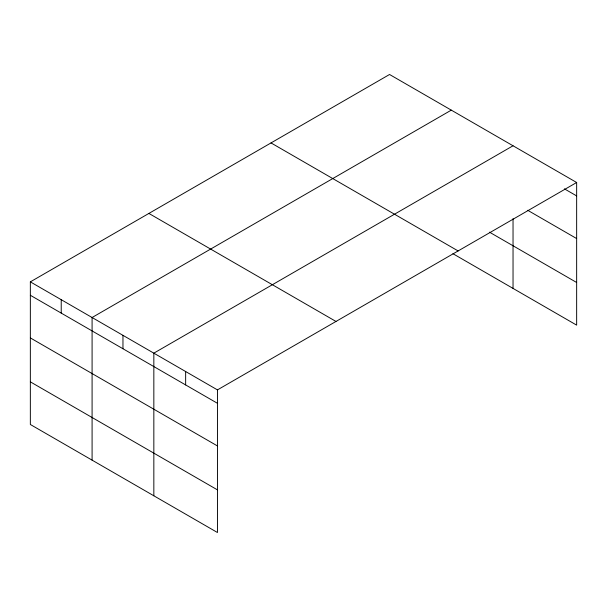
<?xml version="1.0" encoding="UTF-8"?>
<svg xmlns="http://www.w3.org/2000/svg" width="607" height="607" viewBox="0 0 607 607"><rect width="100%" height="100%" fill="white"/><g stroke="black" fill="none" stroke-linecap="round" stroke-linejoin="round"><path stroke-width="0.91" d="M576.65 182.502L389.55 74.486L30.35 281.868L30.35 424.498L217.45 532.514L217.45 389.891L576.65 182.502L576.65 325.132L452.921 253.696M451.297 110.133L92.089 317.514L92.089 460.144M513.036 145.779L153.837 353.16L153.837 495.79M564.419 188.853L576.65 195.909M527.718 210.303L576.65 238.559M489.477 232.162L576.65 282.49M271.018 142.918L458.11 250.941M148.89 213.429L335.982 321.452M30.35 281.868L217.45 389.891M30.35 295.275L217.45 403.298M30.35 337.917L217.45 445.94M30.35 381.856L217.45 489.872M513.036 218.657L513.036 288.408M185.643 371.522L185.643 384.929M122.963 335.337L122.963 348.744M61.224 299.691L61.224 313.098"/></g></svg>
